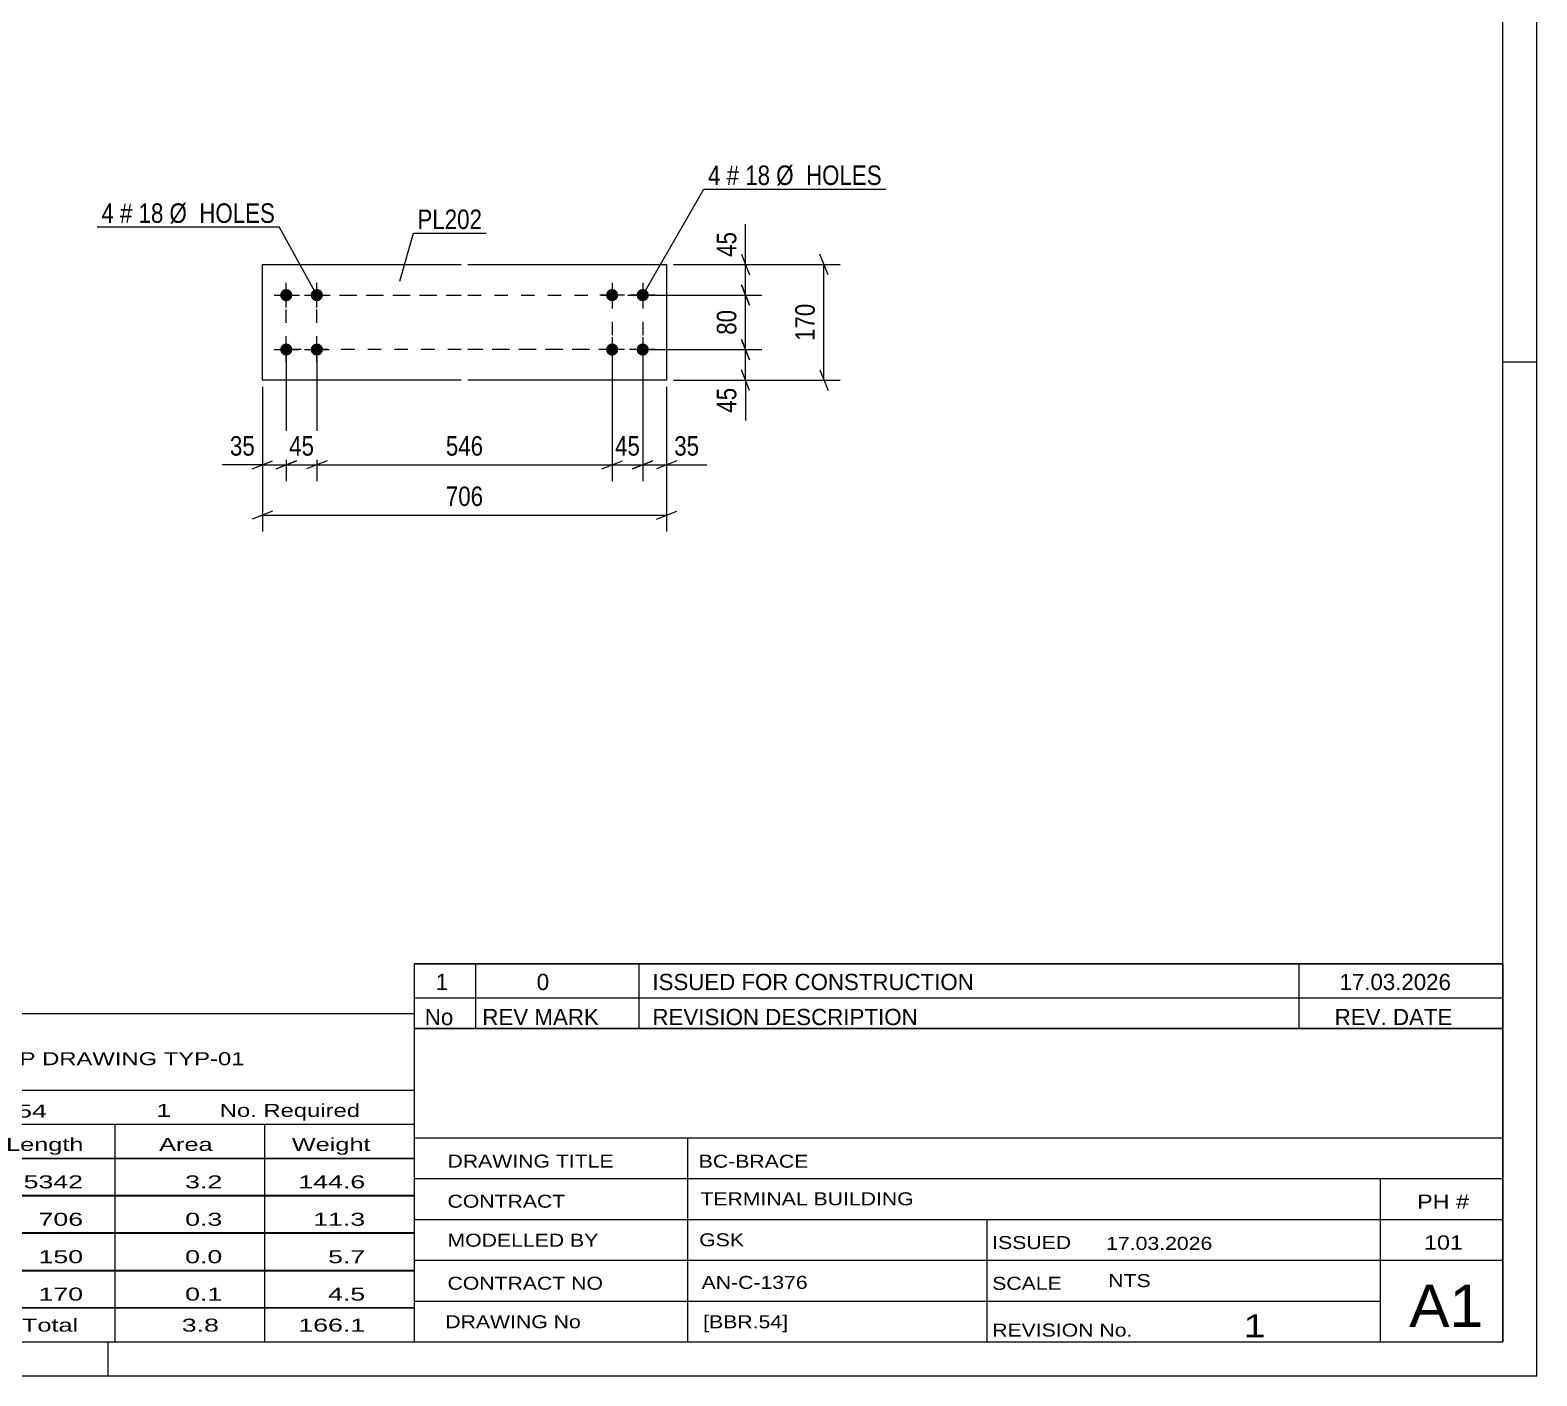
# Model space of a CAD drawing. Header units: millimetres. Extents: x 0 to 594, y 0 to 420.
# Drawn here: x 372.5 to 594, y 0 to 197.8 of the extents above; entities that cross this region are included whole.
import ezdxf

# ---------------------------------------------------------------- set-up
doc = ezdxf.new("R2010")
doc.units = ezdxf.units.MM
doc.linetypes.add('DXK_LINE_DOT2', pattern=[3.9198, 1.9599, -1.9599])
doc.styles.add('Arial Narrow', font='ARIALN.TTF', dxfattribs={"height": 0.2})

# ---------------------------------------------------------------- blocks, each defined once
blk = doc.blocks.new('Unknown-580609339-1130')
at = {"color": 5, "linetype": 'Continuous'}
for p, q in [((594, 0), (594, 420)), ((589, 5), (589, 415)), ((594, 149), (589, 149)), ((5, 5), (589, 5)), ((384, 0), (384, 5)), ((0, 0), (594, 0))]:
    blk.add_line(p, q, dxfattribs=at)
blk = doc.blocks.new('Bolt-580609339-2463 - 2457')
at = {"linetype": 'Continuous'}
for points in [[(410.18, 159.74, -1), (410.18, 157.94, -1)], [(414.68, 159.74, -1), (414.68, 157.94, -1)], [(410.18, 151.74, -1), (410.18, 149.94, -1)], [(414.68, 151.74, -1), (414.68, 149.94, -1)]]:
    blk.add_hatch(color=1, dxfattribs=at).paths.add_polyline_path(points)
at = {"color": 1, "linetype": 'Continuous'}
for p, q in [((410.18, 157.04), (410.18, 160.64)), ((414.68, 157.04), (414.68, 160.64)), ((408.38, 158.84), (411.98, 158.84)), ((412.88, 158.84), (416.48, 158.84)), ((408.38, 150.84), (411.98, 150.84)), ((410.18, 149.04), (410.18, 152.64)), ((412.88, 150.84), (416.48, 150.84)), ((414.68, 149.04), (414.68, 152.64))]:
    blk.add_line(p, q, dxfattribs=at)
blk = doc.blocks.new('Bolt-580609339-2468 - 2457')
at = {"linetype": 'Continuous'}
for points in [[(458.08, 157.94, -1), (458.08, 159.74, -1)], [(462.58, 157.94, -1), (462.58, 159.74, -1)], [(458.08, 149.94, -1), (458.08, 151.74, -1)], [(462.58, 149.94, -1), (462.58, 151.74, -1)]]:
    blk.add_hatch(color=1, dxfattribs=at).paths.add_polyline_path(points)
at = {"color": 1, "linetype": 'Continuous'}
for p, q in [((458.08, 160.64), (458.08, 157.04)), ((462.58, 160.64), (462.58, 157.04)), ((459.88, 158.84), (456.28, 158.84)), ((464.38, 158.84), (460.78, 158.84)), ((459.88, 150.84), (456.28, 150.84)), ((458.08, 152.64), (458.08, 149.04)), ((464.38, 150.84), (460.78, 150.84)), ((462.58, 152.64), (462.58, 149.04))]:
    blk.add_line(p, q, dxfattribs=at)
blk = doc.blocks.new('Part-580609339-2473 - 2457')
at = {"color": 2, "linetype": 'Continuous'}
for p, q in [((406.68, 163.34), (435.88, 163.34)), ((406.68, 146.34), (406.68, 163.34)), ((436.88, 163.34), (466.08, 163.34)), ((466.08, 163.34), (466.08, 146.34)), ((435.88, 146.34), (406.68, 146.34)), ((466.08, 146.34), (436.88, 146.34))]:
    blk.add_line(p, q, dxfattribs=at)
blk = doc.blocks.new('Rectangle-580609339-2559 - 2457')
at = {"color": 1, "linetype": 'DXK_LINE_DOT2'}
for p, q in [((410.18, 158.84), (435.88, 158.84)), ((410.18, 150.84), (410.18, 158.84)), ((436.88, 158.84), (462.58, 158.84)), ((462.58, 158.84), (462.58, 150.84)), ((435.88, 150.84), (410.18, 150.84)), ((462.58, 150.84), (436.88, 150.84))]:
    blk.add_line(p, q, dxfattribs=at)
blk = doc.blocks.new('Rectangle-580609339-2549 - 2457')
at = {"color": 1, "linetype": 'DXK_LINE_DOT2'}
for p, q in [((414.68, 158.84), (435.88, 158.84)), ((414.68, 150.84), (414.68, 158.84)), ((436.88, 158.84), (458.08, 158.84)), ((458.08, 158.84), (458.08, 150.84)), ((435.88, 150.84), (414.68, 150.84)), ((458.08, 150.84), (436.88, 150.84))]:
    blk.add_line(p, q, dxfattribs=at)
blk = doc.blocks.new('StraightDimension-580609339-2528 - 2457')
at = {"color": 7, "linetype": 'Continuous'}
for p, q in [((458.08, 149.84), (458.08, 131.5)), ((462.58, 149.84), (462.58, 131.5)), ((456.58, 133.3), (459.58, 134.5)), ((458.08, 133.9), (462.58, 133.9)), ((464.08, 134.5), (461.08, 133.3))]:
    blk.add_line(p, q, dxfattribs=at)
at = {"color": 0}
blk.add_wipeout([(462.76, 134.65), (462.76, 138.85), (457.91, 138.85), (457.91, 134.65)], dxfattribs=at)
at = {"color": 3, "style": 'Arial Narrow'}
blk.add_text('45', height=2.863, dxfattribs=at).set_placement((458.51, 135.25))
blk = doc.blocks.new('StraightDimension-580609339-2476 - 2457')
at = {"color": 7, "linetype": 'Continuous'}
for p, q in [((477.08, 164.84), (478.28, 161.84)), ((467.08, 163.34), (480.08, 163.34)), ((477.68, 158.84), (477.68, 163.34)), ((478.28, 157.34), (477.08, 160.34)), ((463.58, 158.84), (480.08, 158.84))]:
    blk.add_line(p, q, dxfattribs=at)
at = {"color": 0}
blk.add_wipeout([(476.93, 168.72), (472.73, 168.72), (472.73, 163.86), (476.93, 163.86)], dxfattribs=at)
at = {"color": 7, "linetype": 'Continuous'}
blk.add_line((477.68, 163.34), (477.68, 169.25), dxfattribs=at)
blk.add_line((477.68, 163.34), (477.68, 169.25), dxfattribs=at)
at = {"color": 3, "style": 'Arial Narrow'}
blk.add_text('45', height=2.863, rotation=90.0002, dxfattribs=at).set_placement((476.33, 164.46))
blk = doc.blocks.new('StraightDimension-580609339-2484 - 2457')
at = {"color": 7, "linetype": 'Continuous'}
for p, q in [((477.08, 160.34), (478.28, 157.34)), ((463.58, 158.84), (480.08, 158.84)), ((477.68, 150.84), (477.68, 158.84)), ((463.58, 150.84), (480.08, 150.84)), ((478.28, 149.34), (477.08, 152.34))]:
    blk.add_line(p, q, dxfattribs=at)
at = {"color": 0}
blk.add_wipeout([(476.93, 157.27), (472.73, 157.27), (472.73, 152.41), (476.93, 152.41)], dxfattribs=at)
at = {"color": 3, "style": 'Arial Narrow'}
blk.add_text('80', height=2.863, rotation=90.0002, dxfattribs=at).set_placement((476.33, 153.01))
blk = doc.blocks.new('StraightDimension-580609339-2492 - 2457')
at = {"color": 7, "linetype": 'Continuous'}
for p, q in [((463.58, 150.84), (480.08, 150.84)), ((477.08, 152.34), (478.28, 149.34)), ((477.68, 146.34), (477.68, 150.84)), ((467.08, 146.34), (480.08, 146.34)), ((478.28, 144.84), (477.08, 147.84))]:
    blk.add_line(p, q, dxfattribs=at)
at = {"color": 0}
blk.add_wipeout([(476.93, 145.81), (472.73, 145.81), (472.73, 140.96), (476.93, 140.96)], dxfattribs=at)
at = {"color": 7, "linetype": 'Continuous'}
blk.add_line((477.68, 146.34), (477.68, 140.43), dxfattribs=at)
blk.add_line((477.68, 146.34), (477.68, 140.43), dxfattribs=at)
at = {"color": 3, "style": 'Arial Narrow'}
blk.add_text('45', height=2.863, rotation=90.0002, dxfattribs=at).set_placement((476.33, 141.56))
blk = doc.blocks.new('StraightDimension-580609339-2499 - 2457')
at = {"color": 7, "linetype": 'Continuous'}
for p, q in [((489.81, 161.84), (488.61, 164.84)), ((467.08, 163.34), (491.61, 163.34)), ((489.21, 146.34), (489.21, 163.34)), ((467.08, 146.34), (491.61, 146.34)), ((488.61, 147.84), (489.81, 144.84))]:
    blk.add_line(p, q, dxfattribs=at)
at = {"color": 0}
blk.add_wipeout([(488.46, 158.18), (484.26, 158.18), (484.26, 151.5), (488.46, 151.5)], dxfattribs=at)
at = {"color": 3, "style": 'Arial Narrow'}
blk.add_text('170', height=2.863, rotation=90.0002, dxfattribs=at).set_placement((487.86, 152.1))
blk = doc.blocks.new('StraightDimension-580609339-2508 - 2457')
at = {"color": 7, "linetype": 'Continuous'}
for p, q in [((462.58, 149.84), (462.58, 131.5)), ((466.08, 145.34), (466.08, 131.5)), ((461.08, 133.3), (464.08, 134.5)), ((462.58, 133.9), (466.08, 133.9)), ((467.58, 134.5), (464.58, 133.3))]:
    blk.add_line(p, q, dxfattribs=at)
at = {"color": 0}
blk.add_wipeout([(471.47, 134.65), (471.47, 138.85), (466.61, 138.85), (466.61, 134.65)], dxfattribs=at)
at = {"color": 7, "linetype": 'Continuous'}
blk.add_line((466.08, 133.9), (471.99, 133.9), dxfattribs=at)
blk.add_line((466.08, 133.9), (471.99, 133.9), dxfattribs=at)
at = {"color": 3, "style": 'Arial Narrow'}
blk.add_text('35', height=2.863, dxfattribs=at).set_placement((467.21, 135.25))
blk = doc.blocks.new('StraightDimension-580609339-2514 - 2457')
at = {"color": 7, "linetype": 'Continuous'}
for p, q in [((410.18, 149.84), (410.18, 131.5)), ((406.68, 145.34), (406.68, 131.5)), ((405.18, 133.3), (408.18, 134.5)), ((406.68, 133.9), (410.18, 133.9)), ((411.68, 134.5), (408.68, 133.3))]:
    blk.add_line(p, q, dxfattribs=at)
at = {"color": 0}
blk.add_wipeout([(406.16, 134.65), (406.16, 138.85), (401.3, 138.85), (401.3, 134.65)], dxfattribs=at)
at = {"color": 7, "linetype": 'Continuous'}
blk.add_line((406.68, 133.9), (400.78, 133.9), dxfattribs=at)
blk.add_line((406.68, 133.9), (400.78, 133.9), dxfattribs=at)
at = {"color": 3, "style": 'Arial Narrow'}
blk.add_text('35', height=2.863, dxfattribs=at).set_placement((401.9, 135.25))
blk = doc.blocks.new('StraightDimension-580609339-2520 - 2457')
at = {"color": 7, "linetype": 'Continuous'}
for p, q in [((414.68, 149.84), (414.68, 131.5)), ((458.08, 149.84), (458.08, 131.5)), ((416.18, 134.5), (413.18, 133.3)), ((414.68, 133.9), (458.08, 133.9)), ((456.58, 133.3), (459.58, 134.5))]:
    blk.add_line(p, q, dxfattribs=at)
at = {"color": 0}
blk.add_wipeout([(439.73, 134.65), (439.73, 138.85), (433.04, 138.85), (433.04, 134.65)], dxfattribs=at)
at = {"color": 3, "style": 'Arial Narrow'}
blk.add_text('546', height=2.863, dxfattribs=at).set_placement((433.64, 135.25))
blk = doc.blocks.new('StraightDimension-580609339-2536 - 2457')
at = {"color": 7, "linetype": 'Continuous'}
for p, q in [((410.18, 149.84), (410.18, 131.5)), ((414.68, 149.84), (414.68, 131.5)), ((408.68, 133.3), (411.68, 134.5)), ((410.18, 133.9), (414.68, 133.9)), ((416.18, 134.5), (413.18, 133.3))]:
    blk.add_line(p, q, dxfattribs=at)
at = {"color": 0}
blk.add_wipeout([(414.86, 134.65), (414.86, 138.85), (410.01, 138.85), (410.01, 134.65)], dxfattribs=at)
at = {"color": 3, "style": 'Arial Narrow'}
blk.add_text('45', height=2.863, dxfattribs=at).set_placement((410.61, 135.25))
blk = doc.blocks.new('StraightDimension-580609339-2545 - 2457')
at = {"color": 7, "linetype": 'Continuous'}
for p, q in [((406.68, 145.34), (406.68, 124.1)), ((466.08, 145.34), (466.08, 124.1)), ((408.18, 127.1), (405.18, 125.9)), ((406.68, 126.5), (466.08, 126.5)), ((464.58, 125.9), (467.58, 127.1))]:
    blk.add_line(p, q, dxfattribs=at)
at = {"color": 0}
blk.add_wipeout([(439.73, 127.25), (439.73, 131.45), (433.04, 131.45), (433.04, 127.25)], dxfattribs=at)
at = {"color": 3, "style": 'Arial Narrow'}
blk.add_text('706', height=2.863, dxfattribs=at).set_placement((433.64, 127.85))
blk = doc.blocks.new('Unknown-580609339-4166')
at = {"color": 7, "linetype": 'Continuous'}
for p, q in [((429, 51.05), (429, 5)), ((429, 51.05), (589, 51.05)), ((589, 51), (589, 5)), ((429, 35), (589, 35)), ((469.14, 35), (469.14, 5)), ((429, 29), (589, 29)), ((571, 5.05), (571, 29.05)), ((429, 23), (589, 23)), ((513.14, 23), (513.14, 5)), ((429, 17), (589, 17)), ((429, 11), (571, 11)), ((429, 5), (589, 5))]:
    blk.add_line(p, q, dxfattribs=at)
at = {"color": 7, "style": 'Arial Narrow'}
for s, height, width, p in [('DRAWING TITLE', 1.9089, 1.425378, (433.88, 30.61)), ('BC-BRACE', 1.909, 1.425378, (470.81, 30.59)), ('CONTRACT', 1.909, 1.425378, (433.88, 24.71)), ('TERMINAL BUILDING', 1.9089, 1.425378, (471.06, 25.07)), ('MODELLED BY', 1.9089, 1.425378, (433.88, 18.98)), ('GSK', 1.909, 1.425378, (470.88, 19.04)), ('ISSUED', 1.909, 1.425378, (513.94, 18.64)), ('17.03.2026', 1.909, 1.425378, (530.69, 18.52)), ('CONTRACT NO', 1.9089, 1.425378, (433.88, 12.66)), ('AN-C-1376', 1.909, 1.425378, (471.23, 12.78)), ('SCALE', 1.909, 1.425378, (513.94, 12.65)), ('A1', 6.204, 1.25, (575.24, 7.2)), ('DRAWING No', 1.909, 1.425378, (433.56, 7)), ('[BBR.54]', 1.909, 1.425378, (471.46, 6.99)), ('1', 3.34, 1.5, (550.91, 5.68)), ('REVISION No.', 1.9089, 1.425378, (513.94, 5.77))]:
    blk.add_text(s, height=height, dxfattribs=dict(at, width=width)).set_placement(p)
at = {"color": 7, "linetype": 'Continuous', "style": 'Arial Narrow'}
for s, height, width, p in [('PH #', 2.1, 1.42538, (576.4, 24.55)), ('101', 2.1, 1.42538, (577.41, 18.55)), ('NTS', 1.909, 1.425378, (531, 13.05))]:
    blk.add_text(s, height=height, dxfattribs=dict(at, width=width)).set_placement(p)
blk = doc.blocks.new('Unknown-580609339-4167')
at = {"color": 7, "linetype": 'Continuous'}
for p, q in [((429, 60.55), (589, 60.55)), ((589, 60.55), (429, 60.55)), ((429, 60.55), (429, 55.55)), ((438, 60.55), (438, 55.55)), ((462, 60.55), (462, 55.55)), ((559, 60.55), (559, 55.55)), ((589, 60.55), (589, 55.55)), ((429, 55.55), (589, 55.55)), ((429, 55.55), (429, 51.05)), ((429, 55.55), (589, 55.55)), ((438, 55.55), (438, 51.05)), ((462, 55.55), (462, 51.05)), ((559, 55.55), (559, 51.05)), ((589, 55.55), (589, 51.05)), ((589, 51.05), (429, 51.05))]:
    blk.add_line(p, q, dxfattribs=at)
at = {"color": 7, "linetype": 'Continuous', "style": 'Arial Narrow'}
for s, height, width, p in [('1', 2.39, 1.196471, (432.16, 56.7)), ('0', 2.39, 1.196471, (447, 56.7)), ('ISSUED FOR CONSTRUCTION', 2.3861, 1.196471, (464, 56.7)), ('17.03.2026', 2.386, 1.196471, (565, 56.7)), ('No', 2.386, 1.2, (430.54, 51.55)), ('REV MARK', 2.386, 1.2, (439, 51.55)), ('REVISION DESCRIPTION', 2.3861, 1.2, (464, 51.55)), ('REV. DATE', 2.386, 1.2, (564.28, 51.55))]:
    blk.add_text(s, height=height, dxfattribs=dict(at, width=width)).set_placement(p)
blk = doc.blocks.new('Unknown-580609339-4168')
at = {"color": 7, "linetype": 'Continuous'}
for p, q in [((269, 53.25), (429, 53.25)), ((269, 42), (269, 53.25)), ((429, 53.25), (429, 42)), ((269, 42), (429, 42)), ((269, 42), (269, 37)), ((429, 42), (429, 37)), ((269, 37), (429, 37)), ((269, 37), (269, 32)), ((293, 37), (293, 32)), ((328.5, 37), (328.5, 32)), ((354.5, 37), (354.5, 32)), ((367.5, 37), (367.5, 32)), ((385, 37), (385, 32)), ((407, 37), (407, 32)), ((429, 37), (429, 32)), ((269, 32), (429, 32)), ((269, 31.95), (269, 26.55)), ((269, 31.95), (429, 31.95)), ((293, 32), (293, 26.5)), ((328.5, 32), (328.5, 26.5)), ((354.5, 32), (354.5, 26.5)), ((367.5, 32), (367.5, 26.5)), ((385, 32), (385, 26.5)), ((407, 32), (407, 26.5)), ((429, 31.95), (429, 26.55)), ((269, 26.55), (429, 26.55)), ((269, 26.45), (269, 21.05)), ((269, 26.45), (429, 26.45)), ((293, 26.5), (293, 21)), ((328.5, 26.5), (328.5, 21)), ((354.5, 26.5), (354.5, 21)), ((367.5, 26.5), (367.5, 21)), ((385, 26.5), (385, 21)), ((407, 26.5), (407, 21)), ((429, 26.45), (429, 21.05)), ((269, 21.05), (429, 21.05)), ((269, 20.95), (269, 15.55)), ((269, 20.95), (429, 20.95)), ((293, 21), (293, 15.5)), ((328.5, 21), (328.5, 15.5)), ((354.5, 21), (354.5, 15.5)), ((367.5, 21), (367.5, 15.5)), ((385, 21), (385, 15.5)), ((407, 21), (407, 15.5)), ((429, 20.95), (429, 15.55)), ((269, 15.55), (429, 15.55)), ((269, 15.45), (269, 10.05)), ((269, 15.45), (429, 15.45)), ((293, 15.5), (293, 10)), ((328.5, 15.5), (328.5, 10)), ((354.5, 15.5), (354.5, 10)), ((367.5, 15.5), (367.5, 10)), ((385, 15.5), (385, 10)), ((407, 15.5), (407, 10)), ((429, 15.45), (429, 10.05)), ((269, 10.05), (429, 10.05)), ((269, 10), (429, 10)), ((269, 10), (269, 5)), ((385, 10), (385, 5)), ((407, 10), (407, 5)), ((429, 10), (429, 5)), ((269, 5), (429, 5))]:
    blk.add_line(p, q, dxfattribs=at)
at = {"color": 7, "style": 'Arial Narrow'}
for s, height, width, p in [('GENERAL NOTES & WELD DETAILS :', 2.8633, 1.4, (270.15, 45.56)), ('REFER TYP DRAWING TYP-01', 1.9089, 1.6, (353.7, 45.66)), ("MATERIAL LIST FOR ASSEMBLY MK'D", 1.9089, 1.6, (270.15, 38.06)), ('BBR54', 1.909, 1.794707, (362.57, 37.97)), ('1', 1.91, 1.794707, (391.08, 38.06)), ('No. Required', 1.9089, 1.6, (400.41, 38.06)), ('Mark', 1.909, 1.7, (270.34, 33)), ('Profile', 1.909, 1.7, (303.41, 33)), ('Material', 1.909, 1.7, (333.54, 33.06)), ('No.', 1.909, 1.7, (358.5, 33.06)), ('Length', 1.909, 1.7, (369, 33.06)), ('Area', 1.909, 1.7, (391.5, 33.06)), ('Weight', 1.909, 1.7, (411, 33.06))]:
    blk.add_text(s, height=height, dxfattribs=dict(at, width=width)).set_placement(p)
at = {"color": 7, "linetype": 'Continuous', "style": 'Arial Narrow'}
for s, height, width, p in [('BBR54', 1.909, 1.794707, (270.5, 27.56)), ('SHS150*6', 1.909, 1.794707, (295, 27.56)), ('E350', 1.909, 1.794707, (334.74, 27.56)), ('1', 1.91, 1.794707, (358.86, 27.56)), ('5342', 1.909, 1.794707, (371.58, 27.56)), ('3.2', 1.909, 1.794707, (395.32, 27.56)), ('144.6', 1.909, 1.794707, (411.96, 27.56)), ('PL202', 1.909, 1.794707, (270.5, 22.06)), ('PL12*170', 1.909, 1.794707, (295, 22.06)), ('E350', 1.909, 1.794707, (334.74, 22.06)), ('1', 1.91, 1.794707, (358.86, 22.06)), ('706', 1.909, 1.794707, (373.77, 22.06)), ('0.3', 1.909, 1.794707, (395.32, 22.06)), ('11.3', 1.909, 1.794707, (414.14, 22.06)), ('PL40', 1.909, 1.794707, (270.5, 16.56)), ('PL10*120', 1.909, 1.794707, (295, 16.56)), ('E350', 1.909, 1.794707, (334.74, 16.56)), ('4', 1.91, 1.794707, (358.86, 16.56)), ('150', 1.909, 1.794707, (373.77, 16.56)), ('0.0', 1.909, 1.794707, (395.32, 16.56)), ('5.7', 1.909, 1.794707, (416.33, 16.56)), ('PL98', 1.909, 1.794707, (270.5, 11.06)), ('PL10*170', 1.909, 1.794707, (295, 11.06)), ('E350', 1.909, 1.794707, (334.74, 11.06)), ('2', 1.91, 1.794707, (358.86, 11.06)), ('170', 1.909, 1.794707, (373.77, 11.06)), ('0.1', 1.909, 1.794707, (395.32, 11.06)), ('4.5', 1.909, 1.794707, (416.33, 11.06)), ('Total', 1.909, 1.7, (371.33, 6.5)), ('3.8', 1.909, 1.794707, (394.83, 6.5)), ('166.1', 1.909, 1.794707, (411.96, 6.5))]:
    blk.add_text(s, height=height, dxfattribs=dict(at, width=width)).set_placement(p)
blk = doc.blocks.new('Mark-580609339-2459 - 2457')
at = {"color": 0}
blk.add_wipeout([(384.84, 169.46), (384.84, 172.46), (383.01, 172.46), (383.01, 169.46)], dxfattribs=at)
blk.add_wipeout([(384.84, 169.46), (384.84, 172.46), (383.01, 172.46), (383.01, 169.46)], dxfattribs=at)
blk.add_wipeout([(387.57, 169.46), (387.57, 172.46), (385.74, 172.46), (385.74, 169.46)], dxfattribs=at)
blk.add_wipeout([(387.57, 169.46), (387.57, 172.46), (385.74, 172.46), (385.74, 169.46)], dxfattribs=at)
at = {"color": 3, "style": 'Arial Narrow'}
blk.add_text('4', height=2.86, dxfattribs=at).set_placement((383.01, 169.46))
at = {"color": 0}
blk.add_wipeout([(392.12, 169.46), (392.12, 172.46), (388.47, 172.46), (388.47, 169.46)], dxfattribs=at)
blk.add_wipeout([(392.12, 169.46), (392.12, 172.46), (388.47, 172.46), (388.47, 169.46)], dxfattribs=at)
at = {"color": 3, "style": 'Arial Narrow'}
blk.add_text('#', height=2.86, dxfattribs=at).set_placement((385.74, 169.46))
at = {"color": 0}
blk.add_wipeout([(408.55, 169.46), (408.55, 172.46), (393.02, 172.46), (393.02, 169.46)], dxfattribs=at)
blk.add_wipeout([(408.55, 169.46), (408.55, 172.46), (393.02, 172.46), (393.02, 169.46)], dxfattribs=at)
at = {"color": 7, "linetype": 'Continuous'}
for p in [(382.41, 168.86), (414.68, 158.84)]:
    blk.add_line(p, (409.15, 168.86), dxfattribs=at)
at = {"color": 3, "style": 'Arial Narrow'}
for s, p in [('18', (388.47, 169.46)), ('Ø  HOLES', (393.02, 169.46))]:
    blk.add_text(s, height=2.863, dxfattribs=at).set_placement(p)
blk = doc.blocks.new('Mark-580609339-2464 - 2457')
at = {"color": 0}
blk.add_wipeout([(474.01, 175.03), (474.01, 178.03), (472.18, 178.03), (472.18, 175.03)], dxfattribs=at)
blk.add_wipeout([(474.01, 175.03), (474.01, 178.03), (472.18, 178.03), (472.18, 175.03)], dxfattribs=at)
at = {"color": 7, "linetype": 'Continuous'}
blk.add_line((462.58, 158.84), (471.58, 174.43), dxfattribs=at)
at = {"color": 0}
blk.add_wipeout([(476.74, 175.03), (476.74, 178.03), (474.91, 178.03), (474.91, 175.03)], dxfattribs=at)
blk.add_wipeout([(476.74, 175.03), (476.74, 178.03), (474.91, 178.03), (474.91, 175.03)], dxfattribs=at)
at = {"color": 3, "style": 'Arial Narrow'}
blk.add_text('4', height=2.86, dxfattribs=at).set_placement((472.18, 175.03))
at = {"color": 0}
blk.add_wipeout([(481.3, 175.03), (481.3, 178.03), (477.64, 178.03), (477.64, 175.03)], dxfattribs=at)
blk.add_wipeout([(481.3, 175.03), (481.3, 178.03), (477.64, 178.03), (477.64, 175.03)], dxfattribs=at)
at = {"color": 3, "style": 'Arial Narrow'}
blk.add_text('#', height=2.86, dxfattribs=at).set_placement((474.91, 175.03))
at = {"color": 0}
blk.add_wipeout([(497.72, 175.03), (497.72, 178.03), (482.2, 178.03), (482.2, 175.03)], dxfattribs=at)
blk.add_wipeout([(497.72, 175.03), (497.72, 178.03), (482.2, 178.03), (482.2, 175.03)], dxfattribs=at)
at = {"color": 7, "linetype": 'Continuous'}
blk.add_line((471.58, 174.43), (498.32, 174.43), dxfattribs=at)
at = {"color": 3, "style": 'Arial Narrow'}
for s, p in [('18', (477.64, 175.03)), ('Ø  HOLES', (482.2, 175.03))]:
    blk.add_text(s, height=2.863, dxfattribs=at).set_placement(p)
blk = doc.blocks.new('Mark-580609339-2469 - 2457')
at = {"color": 0}
blk.add_wipeout([(438.96, 168.55), (438.96, 171.55), (429.46, 171.55), (429.46, 168.55)], dxfattribs=at)
blk.add_wipeout([(438.96, 168.55), (438.96, 171.55), (429.46, 171.55), (429.46, 168.55)], dxfattribs=at)
at = {"color": 30, "linetype": 'Continuous'}
for p, q in [((426.88, 160.89), (428.86, 167.95)), ((428.86, 167.95), (439.56, 167.95))]:
    blk.add_line(p, q, dxfattribs=at)
at = {"color": 3, "style": 'Arial Narrow'}
blk.add_text('PL202', height=2.863, dxfattribs=at).set_placement((429.46, 168.55))

msp = doc.modelspace()

# ---------------------------------------------------------------- block references
for name in ['Unknown-580609339-1130', 'Part-580609339-2473 - 2457', 'Bolt-580609339-2463 - 2457', 'Bolt-580609339-2468 - 2457', 'Rectangle-580609339-2559 - 2457', 'Rectangle-580609339-2549 - 2457', 'Unknown-580609339-4167', 'Unknown-580609339-4168', 'Unknown-580609339-4166']:
    msp.add_blockref(name, (0, 0))

# ---------------------------------------------------------------- next in the draw order: block references
for name in ['Mark-580609339-2459 - 2457', 'Mark-580609339-2469 - 2457', 'StraightDimension-580609339-2476 - 2457', 'StraightDimension-580609339-2514 - 2457', 'StraightDimension-580609339-2528 - 2457']:
    msp.add_blockref(name, (0, 0))

# ---------------------------------------------------------------- next in the draw order: block references
for name in ['StraightDimension-580609339-2484 - 2457', 'StraightDimension-580609339-2520 - 2457']:
    msp.add_blockref(name, (0, 0))

# ---------------------------------------------------------------- next in the draw order: block references
for name in ['StraightDimension-580609339-2492 - 2457', 'StraightDimension-580609339-2536 - 2457']:
    msp.add_blockref(name, (0, 0))

# ---------------------------------------------------------------- next in the draw order: block references
msp.add_blockref('StraightDimension-580609339-2499 - 2457', (0, 0))

# ---------------------------------------------------------------- next in the draw order: block references
for name in ['Mark-580609339-2464 - 2457', 'StraightDimension-580609339-2508 - 2457']:
    msp.add_blockref(name, (0, 0))

# ---------------------------------------------------------------- next in the draw order: block references
msp.add_blockref('StraightDimension-580609339-2545 - 2457', (0, 0))

doc.saveas('drawing.dxf')
